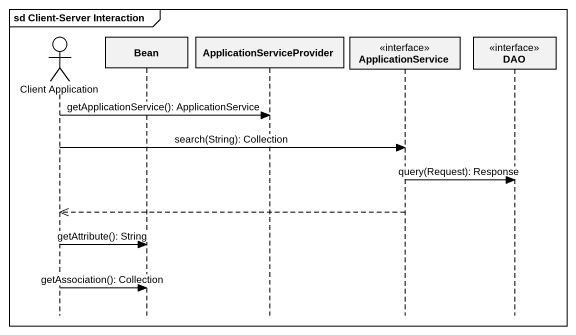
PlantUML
@startuml
mainframe sd Client-Server Interaction
hide footbox
actor "Client Application" as Client_Application
participant Bean
participant ApplicationServiceProvider
participant ApplicationService <<interface>>
participant DAO <<interface>>

Client_Application -> ApplicationServiceProvider : getApplicationService(): ApplicationService
Client_Application -> ApplicationService : search(String): Collection
ApplicationService -> DAO : query(Request): Response
ApplicationService -->> Client_Application
Client_Application -> Bean : getAttribute(): String
Client_Application -> Bean : getAssociation(): Collection
@enduml
